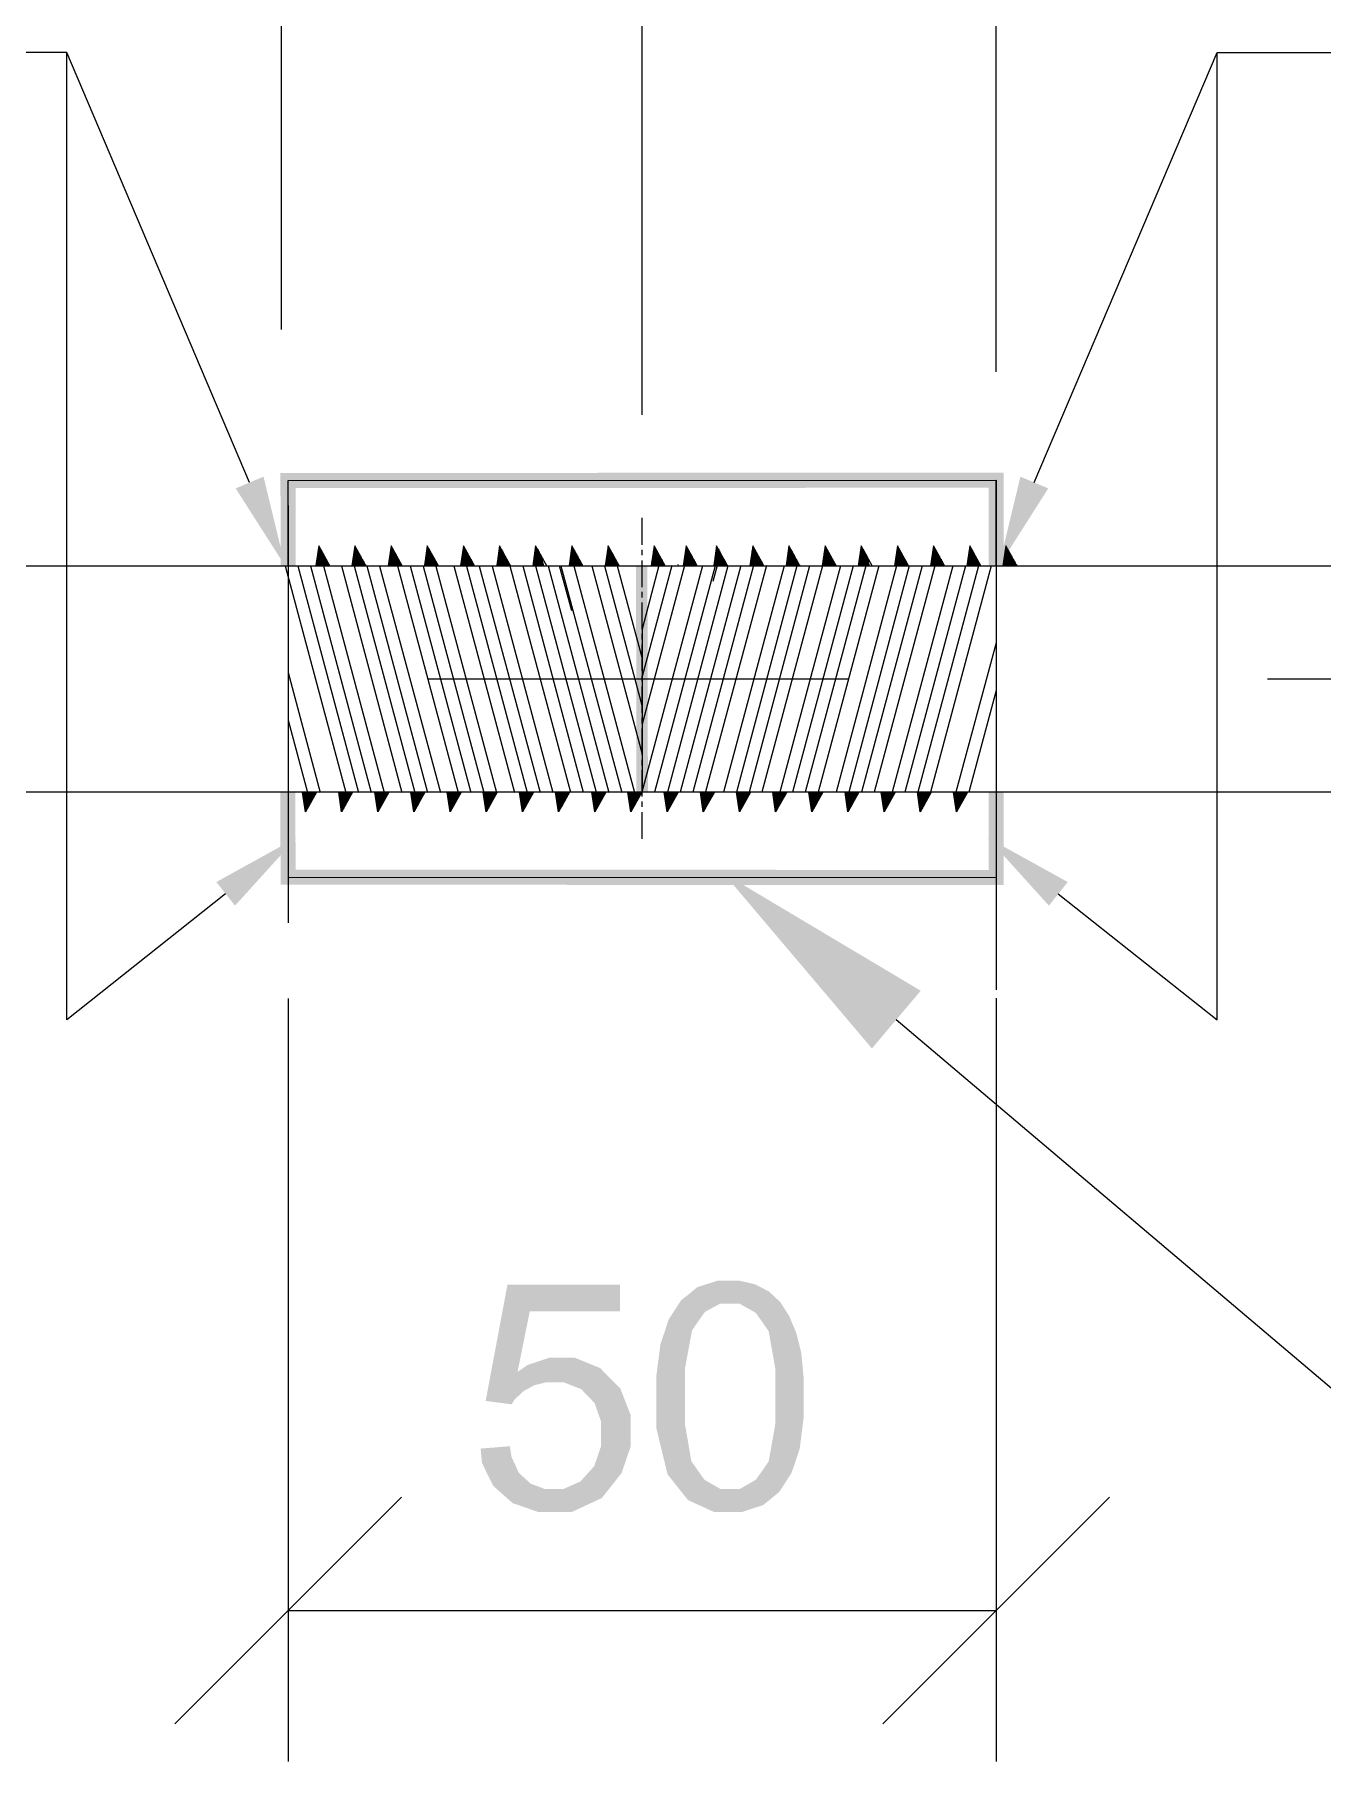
# Model space of a CAD drawing. Header units: millimetres. Extents: x 2 to 579, y 1 to 405.
# Drawn here: x 220.55 to 228.23, y 95.16 to 105.45 of the extents above; entities that cross this region are included whole.
import ezdxf

# ---------------------------------------------------------------- set-up
doc = ezdxf.new("R2010")
doc.units = ezdxf.units.MM
doc.linetypes.add('XKITLINE00', pattern=[0])
doc.layers.add('LinkedObject', color=7, linetype='Continuous', lineweight=0)

# ---------------------------------------------------------------- blocks, each defined once
blk = doc.blocks.new('*A4')
at = {"layer": 'LinkedObject'}
for color, points in [(4, [(226.326, 102.841), (222.106, 102.749), (222.016, 102.839)]), (4, [(222.016, 102.839), (222.107, 102.287), (222.017, 102.287)]), (4, [(222.106, 102.749), (222.107, 102.287), (222.016, 102.839)]), (4, [(226.236, 102.751), (222.106, 102.749), (226.326, 102.841)]), (4, [(226.326, 102.286), (226.236, 102.751), (226.326, 102.841)]), (6, [(221.749, 102.747), (221.915, 102.817), (222.044, 102.285)]), (4, [(226.236, 102.286), (226.236, 102.751), (226.326, 102.286)]), (6, [(226.426, 102.817), (226.592, 102.747), (226.298, 102.285)]), (4, [(224.203, 102.287), (224.206, 100.937), (224.135, 102.286)]), (4, [(224.135, 102.286), (224.206, 100.937), (224.138, 100.937)]), (4, [(222.015, 100.937), (222.106, 100.475), (222.017, 100.385)]), (4, [(222.105, 100.937), (222.106, 100.475), (222.015, 100.937)]), (4, [(226.326, 100.383), (226.236, 100.937), (226.326, 100.937)]), (4, [(226.236, 100.473), (226.236, 100.937), (226.326, 100.383)]), (6, [(221.745, 100.26), (221.634, 100.401), (222.113, 100.666)]), (6, [(226.708, 100.401), (226.596, 100.26), (226.229, 100.666)]), (4, [(222.106, 100.475), (226.236, 100.473), (222.017, 100.385)]), (4, [(222.017, 100.385), (226.236, 100.473), (226.326, 100.383)]), (1, [(225.832, 99.753), (225.541, 99.409), (224.656, 100.454)]), (7, [(223.502, 97.843), (223.239, 97.308), (223.369, 98.001)]), (7, [(224.039, 97.843), (223.369, 98.001), (224.039, 98.001)]), (7, [(223.502, 97.843), (223.369, 98.001), (224.039, 97.843)]), (7, [(224.622, 98.025), (224.637, 97.888), (224.5, 97.986)]), (7, [(224.696, 98.025), (224.637, 97.888), (224.622, 98.025)]), (7, [(224.637, 97.888), (224.696, 98.025), (224.694, 97.888)]), (7, [(224.696, 98.025), (224.752, 97.888), (224.694, 97.888)]), (7, [(224.845, 98.003), (224.696, 98.025), (224.75, 98.025)]), (7, [(224.886, 97.982), (224.696, 98.025), (224.845, 98.003)]), (7, [(224.849, 97.833), (224.696, 98.025), (224.886, 97.982)]), (7, [(224.752, 97.888), (224.696, 98.025), (224.849, 97.833)]), (7, [(224.403, 97.907), (224.512, 97.791), (224.33, 97.794)]), (7, [(224.546, 97.839), (224.403, 97.907), (224.452, 97.946)]), (7, [(224.512, 97.791), (224.403, 97.907), (224.546, 97.839)]), (7, [(224.5, 97.986), (224.637, 97.888), (224.452, 97.946)]), (7, [(224.452, 97.946), (224.637, 97.888), (224.546, 97.839)]), (7, [(224.886, 97.982), (224.888, 97.778), (224.849, 97.833)]), (7, [(224.928, 97.96), (224.888, 97.778), (224.886, 97.982)]), (7, [(224.995, 97.897), (224.888, 97.778), (224.928, 97.96)]), (7, [(225.022, 97.855), (224.888, 97.778), (224.995, 97.897)]), (7, [(223.429, 97.481), (223.239, 97.308), (223.502, 97.843)]), (7, [(224.33, 97.794), (224.512, 97.791), (224.306, 97.721)]), (7, [(224.306, 97.721), (224.512, 97.791), (224.469, 97.729)]), (7, [(225.022, 97.855), (224.926, 97.723), (224.888, 97.778)]), (7, [(225.048, 97.814), (224.926, 97.723), (225.022, 97.855)]), (7, [(225.09, 97.714), (224.926, 97.723), (225.048, 97.814)]), (7, [(224.469, 97.729), (224.256, 97.455), (224.306, 97.721)]), (7, [(224.427, 97.502), (224.256, 97.455), (224.469, 97.729)]), (7, [(224.306, 97.721), (224.256, 97.455), (224.281, 97.648)]), (7, [(225.105, 97.655), (224.965, 97.502), (224.926, 97.723)]), (7, [(225.105, 97.655), (224.926, 97.723), (225.09, 97.714)]), (7, [(225.12, 97.596), (224.965, 97.502), (225.105, 97.655)]), (7, [(225.135, 97.436), (224.965, 97.502), (225.12, 97.596)]), (7, [(223.239, 97.308), (223.429, 97.481), (223.527, 97.401)]), (7, [(223.617, 97.565), (223.429, 97.481), (223.49, 97.523)]), (7, [(223.599, 97.419), (223.429, 97.481), (223.617, 97.565)]), (7, [(223.527, 97.401), (223.429, 97.481), (223.599, 97.419)]), (7, [(223.599, 97.419), (223.617, 97.565), (223.639, 97.419)]), (7, [(223.639, 97.419), (223.617, 97.565), (223.704, 97.419)]), (7, [(223.684, 97.565), (223.704, 97.419), (223.617, 97.565)]), (7, [(223.921, 97.504), (223.684, 97.565), (223.772, 97.565)]), (7, [(223.809, 97.378), (223.684, 97.565), (223.921, 97.504)]), (7, [(223.704, 97.419), (223.684, 97.565), (223.809, 97.378)]), (7, [(223.809, 97.378), (223.921, 97.504), (223.848, 97.337)]), (7, [(223.848, 97.337), (223.921, 97.504), (223.888, 97.296)]), (7, [(223.981, 97.443), (223.888, 97.296), (223.921, 97.504)]), (7, [(224.256, 97.336), (224.427, 97.502), (224.427, 97.335)]), (7, [(224.256, 97.455), (224.427, 97.502), (224.256, 97.336)]), (7, [(225.135, 97.436), (224.965, 97.335), (224.965, 97.502)]), (7, [(223.495, 97.383), (223.239, 97.308), (223.527, 97.401)]), (7, [(223.463, 97.365), (223.239, 97.308), (223.495, 97.383)]), (7, [(223.888, 97.296), (223.981, 97.443), (223.927, 97.184)]), (7, [(223.927, 97.184), (223.981, 97.443), (224.103, 97.224)]), (7, [(224.103, 97.224), (223.981, 97.443), (224.042, 97.381)]), (7, [(225.135, 97.336), (224.965, 97.335), (225.135, 97.436)]), (7, [(223.412, 97.317), (223.239, 97.308), (223.463, 97.365)]), (7, [(223.239, 97.308), (223.412, 97.317), (223.394, 97.288)]), (7, [(224.427, 97.335), (224.256, 97.146), (224.256, 97.336)]), (7, [(224.427, 97.169), (224.256, 97.146), (224.427, 97.335)]), (7, [(225.135, 97.336), (224.965, 97.169), (224.965, 97.335)]), (7, [(225.135, 97.217), (224.965, 97.169), (225.135, 97.336)]), (7, [(223.927, 97.184), (224.103, 97.224), (223.927, 97.113)]), (7, [(223.927, 97.113), (224.103, 97.224), (223.927, 97.039)]), (7, [(224.103, 97.128), (223.927, 97.039), (224.103, 97.224)]), (7, [(224.427, 97.169), (224.39, 96.786), (224.256, 97.146)]), (7, [(224.465, 96.948), (224.39, 96.786), (224.427, 97.169)]), (7, [(224.926, 96.948), (225.135, 97.217), (225.087, 96.952)]), (7, [(224.965, 97.169), (225.135, 97.217), (224.926, 96.948)]), (7, [(225.087, 96.952), (225.135, 97.217), (225.111, 97.025)]), (7, [(223.886, 96.919), (224.103, 97.128), (223.996, 96.811)]), (7, [(223.927, 97.039), (224.103, 97.128), (223.886, 96.919)]), (7, [(223.996, 96.811), (224.103, 97.128), (224.049, 96.878)]), (7, [(224.049, 96.878), (224.103, 97.128), (224.103, 97.036)]), (7, [(224.256, 97.146), (224.39, 96.786), (224.323, 96.871)]), (7, [(223.393, 96.975), (223.209, 97.024), (223.383, 97.038)]), (7, [(223.209, 97.024), (223.342, 96.75), (223.217, 96.938)]), (7, [(223.393, 96.975), (223.342, 96.75), (223.209, 97.024)]), (7, [(223.437, 96.879), (223.342, 96.75), (223.393, 96.975)]), (7, [(223.217, 96.938), (223.342, 96.75), (223.284, 96.802)]), (7, [(223.342, 96.75), (223.437, 96.879), (223.4, 96.699)]), (7, [(223.472, 96.847), (223.4, 96.699), (223.437, 96.879)]), (7, [(223.845, 96.874), (223.996, 96.811), (223.804, 96.828)]), (7, [(223.886, 96.919), (223.996, 96.811), (223.845, 96.874)]), (7, [(224.39, 96.786), (224.465, 96.948), (224.504, 96.893)]), (7, [(224.543, 96.838), (224.39, 96.786), (224.504, 96.893)]), (7, [(224.888, 96.893), (224.989, 96.766), (224.849, 96.838)]), (7, [(225.087, 96.952), (224.888, 96.893), (224.926, 96.948)]), (7, [(225.062, 96.879), (224.888, 96.893), (225.087, 96.952)]), (7, [(224.989, 96.766), (224.888, 96.893), (225.062, 96.879)]), (7, [(223.507, 96.815), (223.4, 96.699), (223.472, 96.847)]), (7, [(223.507, 96.815), (223.642, 96.647), (223.4, 96.699)]), (7, [(223.592, 96.783), (223.642, 96.647), (223.507, 96.815)]), (7, [(223.642, 96.783), (223.642, 96.647), (223.592, 96.783)]), (7, [(223.642, 96.647), (223.996, 96.811), (223.754, 96.647)]), (7, [(223.702, 96.783), (223.996, 96.811), (223.642, 96.647)]), (7, [(223.702, 96.783), (223.642, 96.647), (223.642, 96.783)]), (7, [(223.804, 96.828), (223.996, 96.811), (223.702, 96.783)]), (7, [(223.754, 96.647), (223.996, 96.811), (223.931, 96.729)]), (7, [(224.543, 96.838), (224.696, 96.647), (224.39, 96.786)]), (7, [(224.39, 96.786), (224.696, 96.647), (224.445, 96.717)]), (7, [(224.639, 96.783), (224.696, 96.647), (224.543, 96.838)]), (7, [(224.696, 96.647), (224.639, 96.783), (224.696, 96.783)]), (7, [(224.696, 96.647), (224.753, 96.783), (224.77, 96.647)]), (7, [(224.753, 96.783), (224.696, 96.647), (224.696, 96.783)]), (7, [(224.941, 96.726), (224.753, 96.783), (224.849, 96.838)]), (7, [(224.892, 96.687), (224.753, 96.783), (224.941, 96.726)]), (7, [(224.77, 96.647), (224.753, 96.783), (224.892, 96.687)]), (7, [(224.849, 96.838), (224.989, 96.766), (224.941, 96.726)]), (7, [(223.4, 96.699), (223.642, 96.647), (223.55, 96.647)]), (7, [(224.445, 96.717), (224.696, 96.647), (224.598, 96.647)])]:
    blk.add_hatch(color=color, dxfattribs=at).paths.add_polyline_path(points, flags=17)
at = {"layer": 'LinkedObject', "color": 6, "linetype": 'XKITLINE00', "lineweight": 0}
for p, q in [((222.022, 103.694), (222.022, 112.373)), ((224.171, 103.186), (224.171, 112.373)), ((224.171, 103.471), (224.171, 112.373)), ((226.281, 103.441), (226.281, 112.373)), ((220.743, 105.345), (215.748, 105.345)), ((221.832, 102.782), (220.743, 105.345)), ((220.743, 99.58), (220.743, 105.345)), ((226.509, 102.782), (227.599, 105.345)), ((227.598, 99.58), (227.599, 105.345)), ((227.599, 105.345), (232.594, 105.345)), ((222.898, 101.612), (225.398, 101.612)), ((227.898, 101.612), (241.071, 101.612)), ((221.689, 100.331), (220.743, 99.58)), ((226.652, 100.331), (227.598, 99.58)), ((222.062, 99.707), (222.062, 95.159)), ((226.282, 99.709), (226.282, 95.159)), ((222.737, 96.734), (221.387, 95.384)), ((225.607, 95.384), (226.957, 96.734)), ((222.062, 96.059), (226.282, 96.059))]:
    blk.add_line(p, q, dxfattribs=at)
at = {"layer": 'LinkedObject', "color": 7, "linetype": 'XKITLINE00', "lineweight": 0}
for p, q in [((222.022, 102.794), (222.022, 102.794)), ((224.171, 102.571), (224.171, 102.571)), ((226.281, 102.541), (226.281, 102.541)), ((209.605, 102.286), (238.739, 102.286)), ((224.171, 102.286), (224.171, 102.286)), ((238.739, 100.937), (209.605, 100.937)), ((222.062, 100.607), (222.062, 100.607)), ((226.282, 100.609), (226.282, 100.609)), ((226.282, 96.059), (226.282, 96.059))]:
    blk.add_line(p, q, dxfattribs=at)
at = {"layer": 'LinkedObject', "color": 4, "linetype": 'XKITLINE00', "lineweight": 0}
for p, q in [((222.061, 102.794), (226.281, 102.796)), ((222.062, 102.287), (222.061, 102.794)), ((226.281, 102.286), (226.281, 102.796)), ((226.281, 102.796), (226.281, 99.758)), ((222.061, 102.646), (222.061, 100.158)), ((224.171, 101.909), (224.171, 100.937)), ((222.062, 100.937), (222.061, 100.43)), ((226.281, 100.937), (226.281, 100.428)), ((222.061, 100.43), (226.281, 100.428))]:
    blk.add_line(p, q, dxfattribs=at)
at = {"layer": 'LinkedObject', "color": 9, "linetype": 'XKITLINE00', "lineweight": 0}
for p, q in [((224.171, 102.411), (224.171, 102.571)), ((224.171, 102.349), (224.171, 102.38)), ((224.171, 102.161), (224.171, 102.317)), ((224.171, 102.159), (224.171, 102.287)), ((224.171, 102.099), (224.171, 102.13)), ((224.171, 102.096), (224.171, 102.128)), ((224.171, 101.911), (224.171, 102.067)), ((224.171, 101.909), (224.171, 102.065)), ((224.171, 101.849), (224.171, 101.88)), ((224.171, 101.846), (224.171, 101.878)), ((224.171, 101.661), (224.171, 101.817)), ((224.171, 101.659), (224.171, 101.815)), ((224.171, 101.599), (224.171, 101.63)), ((224.171, 101.596), (224.171, 101.628)), ((224.171, 101.411), (224.171, 101.567)), ((224.171, 101.409), (224.171, 101.565)), ((224.171, 101.349), (224.171, 101.38)), ((224.171, 101.346), (224.171, 101.378)), ((224.171, 101.161), (224.171, 101.317)), ((224.171, 101.159), (224.171, 101.315)), ((224.171, 101.099), (224.171, 101.13)), ((224.171, 101.096), (224.171, 101.128)), ((224.171, 100.911), (224.171, 101.067)), ((224.171, 100.937), (224.171, 101.065)), ((224.171, 100.849), (224.171, 100.88)), ((224.171, 100.658), (224.171, 100.817))]:
    blk.add_line(p, q, dxfattribs=at)
at = {"layer": 'LinkedObject', "color": 1, "linetype": 'XKITLINE00', "lineweight": 0}
for p, q in [((222.244, 102.405), (222.227, 102.287)), ((222.231, 102.316), (222.239, 102.286)), ((222.233, 102.33), (222.245, 102.286)), ((222.234, 102.338), (222.248, 102.286)), ((222.236, 102.352), (222.254, 102.286)), ((222.238, 102.359), (222.257, 102.286)), ((222.24, 102.374), (222.263, 102.286)), ((222.241, 102.381), (222.266, 102.286)), ((222.243, 102.395), (222.272, 102.286)), ((222.31, 102.286), (222.244, 102.405)), ((222.244, 102.403), (222.275, 102.286)), ((222.254, 102.386), (222.281, 102.286)), ((222.26, 102.376), (222.284, 102.286)), ((222.272, 102.355), (222.29, 102.286)), ((222.277, 102.345), (222.293, 102.286)), ((222.289, 102.324), (222.299, 102.286)), ((222.295, 102.314), (222.302, 102.286)), ((222.46, 102.405), (222.442, 102.286)), ((222.447, 102.316), (222.455, 102.286)), ((222.449, 102.331), (222.461, 102.286)), ((222.45, 102.338), (222.464, 102.286)), ((222.452, 102.352), (222.47, 102.286)), ((222.453, 102.36), (222.473, 102.286)), ((222.455, 102.374), (222.479, 102.286)), ((222.456, 102.381), (222.482, 102.286)), ((222.458, 102.396), (222.488, 102.286)), ((222.459, 102.403), (222.491, 102.286)), ((222.525, 102.286), (222.46, 102.405)), ((222.47, 102.386), (222.497, 102.286)), ((222.476, 102.376), (222.5, 102.286)), ((222.487, 102.355), (222.506, 102.286)), ((222.493, 102.345), (222.509, 102.286)), ((222.505, 102.324), (222.515, 102.286)), ((222.51, 102.314), (222.518, 102.286)), ((222.675, 102.405), (222.658, 102.286)), ((222.662, 102.316), (222.67, 102.286)), ((222.664, 102.331), (222.676, 102.286)), ((222.666, 102.338), (222.679, 102.286)), ((222.668, 102.353), (222.685, 102.286)), ((222.669, 102.36), (222.688, 102.286)), ((222.671, 102.374), (222.694, 102.286)), ((222.672, 102.382), (222.697, 102.286)), ((222.674, 102.396), (222.703, 102.286)), ((222.741, 102.286), (222.675, 102.405)), ((222.675, 102.403), (222.706, 102.286)), ((222.686, 102.386), (222.712, 102.286)), ((222.692, 102.375), (222.715, 102.286)), ((222.703, 102.355), (222.721, 102.286)), ((222.709, 102.344), (222.724, 102.286)), ((222.72, 102.323), (222.73, 102.286)), ((222.891, 102.405), (222.874, 102.286)), ((222.878, 102.317), (222.886, 102.286)), ((222.88, 102.331), (222.892, 102.286)), ((222.881, 102.338), (222.895, 102.286)), ((222.883, 102.353), (222.901, 102.286)), ((222.884, 102.36), (222.904, 102.286)), ((222.886, 102.375), (222.91, 102.286)), ((222.887, 102.382), (222.913, 102.286)), ((222.89, 102.396), (222.919, 102.286)), ((222.957, 102.286), (222.891, 102.405)), ((222.891, 102.404), (222.922, 102.286)), ((222.902, 102.385), (222.928, 102.286)), ((222.907, 102.375), (222.931, 102.286)), ((222.919, 102.354), (222.937, 102.286)), ((222.925, 102.344), (222.94, 102.286)), ((222.936, 102.323), (222.946, 102.286)), ((223.106, 102.405), (223.089, 102.286)), ((223.094, 102.317), (223.102, 102.286)), ((223.096, 102.332), (223.108, 102.286)), ((223.097, 102.339), (223.111, 102.286)), ((223.099, 102.353), (223.117, 102.286)), ((223.1, 102.361), (223.12, 102.286)), ((223.102, 102.375), (223.126, 102.286)), ((223.103, 102.382), (223.129, 102.286)), ((223.105, 102.397), (223.135, 102.286)), ((223.172, 102.286), (223.106, 102.405)), ((223.106, 102.404), (223.138, 102.286)), ((223.117, 102.385), (223.144, 102.286)), ((223.123, 102.374), (223.147, 102.286)), ((223.135, 102.354), (223.153, 102.286)), ((223.14, 102.343), (223.156, 102.286)), ((223.152, 102.323), (223.162, 102.286)), ((223.322, 102.405), (223.305, 102.286)), ((223.309, 102.317), (223.317, 102.286)), ((223.311, 102.332), (223.323, 102.286)), ((223.312, 102.339), (223.326, 102.286)), ((223.314, 102.354), (223.332, 102.286)), ((223.315, 102.361), (223.335, 102.286)), ((223.318, 102.375), (223.341, 102.286)), ((223.319, 102.383), (223.344, 102.286)), ((223.321, 102.397), (223.35, 102.286)), ((223.388, 102.286), (223.322, 102.405)), ((223.322, 102.404), (223.353, 102.286)), ((223.333, 102.384), (223.359, 102.286)), ((223.339, 102.374), (223.362, 102.286)), ((223.35, 102.353), (223.368, 102.286)), ((223.356, 102.343), (223.371, 102.286)), ((223.368, 102.322), (223.377, 102.286)), ((223.537, 102.405), (223.52, 102.286)), ((223.525, 102.318), (223.533, 102.286)), ((223.527, 102.332), (223.539, 102.286)), ((223.528, 102.339), (223.542, 102.286)), ((223.53, 102.354), (223.548, 102.286)), ((223.531, 102.361), (223.551, 102.286)), ((223.533, 102.376), (223.557, 102.286)), ((223.534, 102.383), (223.56, 102.286)), ((223.536, 102.397), (223.566, 102.286)), ((223.537, 102.405), (223.569, 102.286)), ((223.603, 102.286), (223.537, 102.405)), ((223.549, 102.384), (223.575, 102.286)), ((223.555, 102.373), (223.578, 102.286)), ((223.566, 102.353), (223.584, 102.286)), ((223.753, 102.405), (223.736, 102.286)), ((223.74, 102.315), (223.748, 102.286)), ((223.742, 102.33), (223.754, 102.286)), ((223.743, 102.337), (223.757, 102.286)), ((223.745, 102.351), (223.763, 102.286)), ((223.746, 102.359), (223.766, 102.286)), ((223.748, 102.373), (223.772, 102.286)), ((223.749, 102.38), (223.775, 102.286)), ((223.752, 102.395), (223.781, 102.286)), ((223.819, 102.286), (223.753, 102.405)), ((223.753, 102.402), (223.784, 102.286)), ((223.763, 102.387), (223.79, 102.286)), ((223.768, 102.377), (223.793, 102.286)), ((223.78, 102.356), (223.799, 102.286)), ((223.786, 102.346), (223.802, 102.286)), ((223.797, 102.325), (223.808, 102.286)), ((223.803, 102.315), (223.811, 102.286)), ((223.969, 102.405), (223.951, 102.286)), ((223.956, 102.316), (223.963, 102.286)), ((223.958, 102.33), (223.969, 102.286)), ((223.959, 102.337), (223.972, 102.286)), ((223.961, 102.352), (223.978, 102.286)), ((223.962, 102.359), (223.981, 102.286)), ((223.964, 102.373), (223.987, 102.286)), ((223.965, 102.381), (223.99, 102.286)), ((223.967, 102.395), (223.996, 102.286)), ((223.968, 102.402), (223.999, 102.286)), ((224.034, 102.286), (223.969, 102.405)), ((223.978, 102.387), (224.005, 102.286)), ((223.984, 102.377), (224.008, 102.286)), ((223.996, 102.356), (224.014, 102.286)), ((224.001, 102.345), (224.017, 102.286)), ((224.013, 102.325), (224.023, 102.286)), ((224.019, 102.314), (224.026, 102.286)), ((224.243, 102.405), (224.226, 102.286)), ((224.23, 102.316), (224.238, 102.286)), ((224.232, 102.33), (224.244, 102.286)), ((224.233, 102.338), (224.247, 102.286)), ((224.235, 102.352), (224.253, 102.286)), ((224.235, 102.314), (224.242, 102.286)), ((224.236, 102.359), (224.256, 102.286)), ((224.238, 102.374), (224.262, 102.286)), ((224.24, 102.381), (224.265, 102.286)), ((224.242, 102.395), (224.271, 102.286)), ((224.309, 102.286), (224.243, 102.405)), ((224.243, 102.403), (224.274, 102.286)), ((224.253, 102.386), (224.28, 102.286)), ((224.259, 102.376), (224.283, 102.286)), ((224.27, 102.355), (224.289, 102.286)), ((224.276, 102.345), (224.292, 102.286)), ((224.288, 102.324), (224.298, 102.286)), ((224.434, 102.405), (224.417, 102.286)), ((224.421, 102.316), (224.429, 102.286)), ((224.423, 102.331), (224.435, 102.286)), ((224.424, 102.338), (224.438, 102.286)), ((224.426, 102.352), (224.444, 102.286)), ((224.428, 102.36), (224.447, 102.286)), ((224.43, 102.374), (224.453, 102.286)), ((224.431, 102.381), (224.456, 102.286)), ((224.433, 102.396), (224.462, 102.286)), ((224.5, 102.286), (224.434, 102.405)), ((224.434, 102.403), (224.465, 102.286)), ((224.444, 102.386), (224.471, 102.286)), ((224.45, 102.376), (224.474, 102.286)), ((224.462, 102.355), (224.48, 102.286)), ((224.467, 102.345), (224.483, 102.286)), ((224.479, 102.324), (224.489, 102.286)), ((224.485, 102.313), (224.492, 102.286)), ((224.615, 102.405), (224.598, 102.286)), ((224.602, 102.316), (224.61, 102.286)), ((224.604, 102.331), (224.616, 102.286)), ((224.606, 102.338), (224.619, 102.286)), ((224.608, 102.353), (224.625, 102.286)), ((224.609, 102.36), (224.628, 102.286)), ((224.611, 102.374), (224.634, 102.286)), ((224.612, 102.382), (224.637, 102.286)), ((224.614, 102.396), (224.643, 102.286)), ((224.681, 102.286), (224.615, 102.405)), ((224.615, 102.403), (224.646, 102.286)), ((224.626, 102.386), (224.652, 102.286)), ((224.632, 102.375), (224.655, 102.286)), ((224.643, 102.354), (224.661, 102.286)), ((224.649, 102.344), (224.664, 102.286)), ((224.66, 102.323), (224.67, 102.286)), ((224.831, 102.405), (224.814, 102.286)), ((224.818, 102.317), (224.826, 102.286)), ((224.82, 102.331), (224.832, 102.286)), ((224.821, 102.338), (224.835, 102.286)), ((224.823, 102.353), (224.841, 102.286)), ((224.824, 102.36), (224.844, 102.286)), ((224.826, 102.375), (224.85, 102.286)), ((224.827, 102.382), (224.853, 102.286)), ((224.83, 102.396), (224.859, 102.286)), ((224.897, 102.286), (224.831, 102.405)), ((224.831, 102.404), (224.862, 102.286)), ((224.842, 102.385), (224.868, 102.286)), ((224.847, 102.375), (224.871, 102.286)), ((224.859, 102.354), (224.877, 102.286)), ((224.865, 102.344), (224.88, 102.286)), ((224.876, 102.323), (224.886, 102.286)), ((225.046, 102.405), (225.029, 102.286)), ((225.034, 102.317), (225.042, 102.286)), ((225.036, 102.332), (225.048, 102.286)), ((225.037, 102.339), (225.051, 102.286)), ((225.039, 102.353), (225.057, 102.286)), ((225.04, 102.36), (225.06, 102.286)), ((225.042, 102.375), (225.066, 102.286)), ((225.043, 102.382), (225.069, 102.286)), ((225.045, 102.397), (225.075, 102.286)), ((225.112, 102.286), (225.046, 102.405)), ((225.046, 102.404), (225.078, 102.286)), ((225.057, 102.385), (225.084, 102.286)), ((225.063, 102.374), (225.087, 102.286)), ((225.075, 102.354), (225.093, 102.286)), ((225.08, 102.343), (225.096, 102.286)), ((225.092, 102.323), (225.102, 102.286)), ((225.262, 102.405), (225.245, 102.286)), ((225.249, 102.317), (225.257, 102.286)), ((225.251, 102.332), (225.263, 102.286)), ((225.252, 102.339), (225.266, 102.286)), ((225.254, 102.354), (225.272, 102.286)), ((225.255, 102.361), (225.275, 102.286)), ((225.258, 102.375), (225.281, 102.286)), ((225.259, 102.383), (225.284, 102.286)), ((225.261, 102.397), (225.29, 102.286)), ((225.328, 102.286), (225.262, 102.405)), ((225.262, 102.404), (225.293, 102.286)), ((225.273, 102.384), (225.299, 102.286)), ((225.279, 102.374), (225.302, 102.286)), ((225.29, 102.353), (225.308, 102.286)), ((225.296, 102.343), (225.311, 102.286)), ((225.308, 102.322), (225.317, 102.286)), ((225.477, 102.405), (225.46, 102.286)), ((225.465, 102.318), (225.473, 102.286)), ((225.467, 102.332), (225.479, 102.286)), ((225.468, 102.339), (225.482, 102.286)), ((225.47, 102.354), (225.488, 102.286)), ((225.471, 102.361), (225.491, 102.286)), ((225.473, 102.376), (225.497, 102.286)), ((225.474, 102.383), (225.5, 102.286)), ((225.476, 102.397), (225.506, 102.286)), ((225.477, 102.405), (225.509, 102.286)), ((225.543, 102.286), (225.477, 102.405)), ((225.489, 102.384), (225.515, 102.286)), ((225.495, 102.373), (225.518, 102.286)), ((225.506, 102.353), (225.524, 102.286)), ((225.693, 102.405), (225.676, 102.286)), ((225.68, 102.315), (225.688, 102.286)), ((225.682, 102.33), (225.694, 102.286)), ((225.683, 102.337), (225.697, 102.286)), ((225.685, 102.351), (225.703, 102.286)), ((225.686, 102.359), (225.706, 102.286)), ((225.688, 102.373), (225.712, 102.286)), ((225.689, 102.38), (225.715, 102.286)), ((225.692, 102.395), (225.721, 102.286)), ((225.759, 102.286), (225.693, 102.405)), ((225.693, 102.402), (225.724, 102.286)), ((225.703, 102.387), (225.73, 102.286)), ((225.708, 102.377), (225.733, 102.286)), ((225.72, 102.356), (225.739, 102.286)), ((225.726, 102.346), (225.742, 102.286)), ((225.737, 102.325), (225.748, 102.286)), ((225.743, 102.315), (225.751, 102.286)), ((225.908, 102.405), (225.891, 102.286)), ((225.896, 102.316), (225.903, 102.286)), ((225.898, 102.33), (225.909, 102.286)), ((225.899, 102.337), (225.912, 102.286)), ((225.901, 102.352), (225.918, 102.286)), ((225.902, 102.359), (225.921, 102.286)), ((225.904, 102.373), (225.927, 102.286)), ((225.905, 102.381), (225.93, 102.286)), ((225.907, 102.395), (225.936, 102.286)), ((225.974, 102.286), (225.908, 102.405)), ((225.908, 102.402), (225.939, 102.286)), ((225.918, 102.387), (225.945, 102.286)), ((225.924, 102.377), (225.948, 102.286)), ((225.936, 102.356), (225.954, 102.286)), ((225.941, 102.345), (225.957, 102.286)), ((225.953, 102.325), (225.963, 102.286)), ((225.959, 102.314), (225.966, 102.286)), ((226.124, 102.405), (226.107, 102.286)), ((226.111, 102.316), (226.119, 102.286)), ((226.113, 102.33), (226.125, 102.286)), ((226.114, 102.338), (226.128, 102.286)), ((226.116, 102.352), (226.134, 102.286)), ((226.117, 102.359), (226.137, 102.286)), ((226.12, 102.374), (226.143, 102.286)), ((226.121, 102.381), (226.146, 102.286)), ((226.123, 102.395), (226.152, 102.286)), ((226.19, 102.286), (226.124, 102.405)), ((226.124, 102.403), (226.155, 102.286)), ((226.134, 102.386), (226.161, 102.286)), ((226.14, 102.376), (226.164, 102.286)), ((226.151, 102.355), (226.17, 102.286)), ((226.157, 102.345), (226.173, 102.286)), ((226.169, 102.324), (226.179, 102.286)), ((226.175, 102.314), (226.182, 102.286)), ((226.34, 102.405), (226.322, 102.286)), ((226.327, 102.316), (226.335, 102.286)), ((226.329, 102.331), (226.341, 102.286)), ((226.33, 102.338), (226.344, 102.286)), ((226.332, 102.352), (226.35, 102.286)), ((226.333, 102.36), (226.353, 102.286)), ((226.335, 102.374), (226.359, 102.286)), ((226.336, 102.381), (226.362, 102.286)), ((226.338, 102.396), (226.368, 102.286)), ((226.339, 102.403), (226.371, 102.286)), ((226.405, 102.286), (226.34, 102.405)), ((226.35, 102.386), (226.377, 102.286)), ((226.356, 102.376), (226.38, 102.286)), ((226.367, 102.355), (226.386, 102.286)), ((226.373, 102.345), (226.389, 102.286)), ((226.385, 102.324), (226.395, 102.286)), ((226.39, 102.314), (226.398, 102.286)), ((222.044, 102.285), (222.405, 100.935)), ((222.12, 102.285), (222.481, 100.935)), ((222.196, 102.285), (222.557, 100.935)), ((222.227, 102.287), (222.227, 102.286)), ((222.228, 102.294), (222.23, 102.286)), ((222.23, 102.309), (222.236, 102.286)), ((222.272, 102.285), (222.634, 100.935)), ((222.306, 102.293), (222.308, 102.286)), ((222.379, 102.285), (222.74, 100.935)), ((222.443, 102.287), (222.443, 102.286)), ((222.444, 102.294), (222.446, 102.286)), ((222.446, 102.309), (222.452, 102.286)), ((222.455, 102.285), (222.816, 100.935)), ((222.522, 102.293), (222.524, 102.286)), ((222.531, 102.285), (222.892, 100.935)), ((222.607, 102.284), (222.969, 100.935)), ((222.658, 102.288), (222.658, 102.286)), ((222.659, 102.295), (222.661, 102.286)), ((222.661, 102.309), (222.667, 102.286)), ((222.714, 102.285), (223.075, 100.935)), ((222.726, 102.313), (222.733, 102.286)), ((222.738, 102.292), (222.739, 102.286)), ((222.79, 102.285), (223.151, 100.935)), ((222.866, 102.284), (223.228, 100.935)), ((222.874, 102.288), (222.874, 102.286)), ((222.875, 102.295), (222.877, 102.286)), ((222.877, 102.31), (222.883, 102.286)), ((222.942, 102.313), (222.949, 102.286)), ((222.942, 102.284), (223.304, 100.935)), ((222.954, 102.292), (222.955, 102.286)), ((223.049, 102.285), (223.41, 100.935)), ((223.089, 102.288), (223.09, 102.286)), ((223.09, 102.295), (223.093, 102.286)), ((223.093, 102.31), (223.099, 102.286)), ((223.125, 102.284), (223.487, 100.935)), ((223.158, 102.312), (223.165, 102.286)), ((223.169, 102.291), (223.171, 102.286)), ((223.201, 102.284), (223.563, 100.935)), ((223.277, 102.284), (223.639, 100.934)), ((223.305, 102.288), (223.305, 102.286)), ((223.306, 102.296), (223.308, 102.286)), ((223.308, 102.31), (223.314, 102.286)), ((223.374, 102.312), (223.38, 102.286)), ((223.384, 102.286), (223.745, 100.936)), ((223.385, 102.291), (223.386, 102.286)), ((223.46, 102.285), (223.821, 100.936)), ((223.521, 102.289), (223.521, 102.286)), ((223.522, 102.296), (223.524, 102.286)), ((223.524, 102.31), (223.53, 102.286)), ((223.536, 102.285), (223.897, 100.936)), ((223.612, 102.285), (223.974, 100.935)), ((223.678, 102.287), (223.75, 102.019)), ((223.688, 102.285), (224.05, 100.935)), ((223.737, 102.293), (223.739, 102.286)), ((223.739, 102.308), (223.745, 102.286)), ((223.764, 102.285), (224.126, 100.935)), ((223.815, 102.294), (223.817, 102.286)), ((223.871, 102.286), (224.171, 101.164)), ((223.947, 102.286), (224.171, 101.448)), ((223.951, 102.287), (223.951, 102.286)), ((223.952, 102.294), (223.954, 102.286)), ((223.955, 102.308), (223.96, 102.286)), ((224.023, 102.286), (224.171, 101.733)), ((224.03, 102.294), (224.032, 102.286)), ((224.167, 102.287), (224.167, 102.286)), ((224.531, 102.286), (224.169, 100.936)), ((224.17, 102.286), (224.17, 102.286)), ((224.425, 102.288), (224.171, 101.342)), ((224.349, 102.288), (224.171, 101.625)), ((224.272, 102.287), (224.171, 101.909)), ((224.228, 102.309), (224.234, 102.286)), ((224.246, 102.293), (224.248, 102.286)), ((224.607, 102.286), (224.246, 100.937)), ((224.683, 102.286), (224.322, 100.937)), ((224.383, 102.287), (224.383, 102.286)), ((224.384, 102.294), (224.386, 102.286)), ((224.759, 102.287), (224.398, 100.937)), ((224.42, 102.309), (224.426, 102.286)), ((224.462, 102.293), (224.464, 102.286)), ((224.836, 102.287), (224.474, 100.937)), ((224.912, 102.287), (224.55, 100.938)), ((224.619, 102.287), (224.593, 102.192)), ((224.598, 102.287), (224.598, 102.286)), ((224.599, 102.295), (224.601, 102.286)), ((224.601, 102.309), (224.607, 102.286)), ((225.018, 102.285), (224.656, 100.936)), ((224.666, 102.313), (224.673, 102.286)), ((224.678, 102.292), (224.679, 102.286)), ((225.094, 102.286), (224.733, 100.936)), ((225.17, 102.286), (224.809, 100.936)), ((224.814, 102.288), (224.814, 102.286)), ((224.815, 102.295), (224.817, 102.286)), ((224.817, 102.31), (224.823, 102.286)), ((224.882, 102.313), (224.889, 102.286)), ((225.246, 102.286), (224.885, 100.936)), ((224.893, 102.292), (224.895, 102.286)), ((225.353, 102.286), (224.992, 100.936)), ((225.029, 102.288), (225.03, 102.286)), ((225.03, 102.295), (225.033, 102.286)), ((225.032, 102.31), (225.039, 102.286)), ((225.429, 102.286), (225.068, 100.936)), ((225.098, 102.312), (225.105, 102.286)), ((225.109, 102.291), (225.111, 102.286)), ((225.505, 102.286), (225.144, 100.936)), ((225.582, 102.286), (225.22, 100.937)), ((225.245, 102.288), (225.245, 102.286)), ((225.246, 102.296), (225.248, 102.286)), ((225.248, 102.31), (225.254, 102.286)), ((225.314, 102.312), (225.32, 102.286)), ((225.325, 102.291), (225.326, 102.286)), ((225.688, 102.286), (225.327, 100.936)), ((225.46, 102.289), (225.461, 102.286)), ((225.462, 102.296), (225.464, 102.286)), ((225.464, 102.31), (225.47, 102.286)), ((225.841, 102.286), (225.479, 100.937)), ((225.917, 102.286), (225.555, 100.937)), ((226.023, 102.286), (225.662, 100.936)), ((225.677, 102.294), (225.679, 102.286)), ((225.679, 102.308), (225.685, 102.286)), ((226.099, 102.286), (225.738, 100.937)), ((225.754, 102.294), (225.757, 102.286)), ((226.176, 102.286), (225.814, 100.937)), ((226.252, 102.286), (225.89, 100.937)), ((225.891, 102.287), (225.891, 102.286)), ((225.892, 102.294), (225.894, 102.286)), ((225.894, 102.308), (225.9, 102.286)), ((225.97, 102.294), (225.972, 102.286)), ((226.107, 102.287), (226.107, 102.286)), ((226.108, 102.294), (226.11, 102.286)), ((226.11, 102.309), (226.116, 102.286)), ((226.186, 102.293), (226.188, 102.286)), ((226.322, 102.287), (226.323, 102.286)), ((226.324, 102.294), (226.326, 102.286)), ((226.326, 102.309), (226.332, 102.286)), ((226.402, 102.293), (226.404, 102.286)), ((226.281, 101.827), (226.042, 100.937)), ((222.061, 101.65), (222.253, 100.935)), ((226.281, 101.543), (226.118, 100.937)), ((222.061, 101.366), (222.177, 100.935)), ((222.165, 100.819), (222.147, 100.937)), ((222.149, 100.937), (222.175, 100.838)), ((222.152, 100.937), (222.177, 100.842)), ((222.153, 100.899), (222.171, 100.831)), ((222.157, 100.875), (222.169, 100.827)), ((222.158, 100.937), (222.181, 100.849)), ((222.161, 100.937), (222.183, 100.853)), ((222.23, 100.937), (222.165, 100.819)), ((222.167, 100.937), (222.188, 100.86)), ((222.17, 100.937), (222.19, 100.863)), ((222.176, 100.937), (222.194, 100.871)), ((222.179, 100.937), (222.196, 100.874)), ((222.185, 100.937), (222.2, 100.882)), ((222.188, 100.937), (222.202, 100.885)), ((222.194, 100.937), (222.206, 100.892)), ((222.197, 100.937), (222.208, 100.896)), ((222.203, 100.937), (222.212, 100.903)), ((222.206, 100.937), (222.214, 100.907)), ((222.212, 100.937), (222.218, 100.914)), ((222.215, 100.937), (222.22, 100.918)), ((222.221, 100.937), (222.224, 100.925)), ((222.224, 100.937), (222.226, 100.929)), ((222.23, 100.937), (222.23, 100.936)), ((222.38, 100.819), (222.363, 100.937)), ((222.365, 100.937), (222.391, 100.838)), ((222.368, 100.937), (222.393, 100.842)), ((222.368, 100.9), (222.387, 100.831)), ((222.372, 100.876), (222.385, 100.827)), ((222.374, 100.937), (222.397, 100.849)), ((222.377, 100.937), (222.399, 100.853)), ((222.446, 100.937), (222.38, 100.819)), ((222.383, 100.937), (222.403, 100.86)), ((222.386, 100.937), (222.405, 100.864)), ((222.392, 100.937), (222.409, 100.871)), ((222.395, 100.937), (222.411, 100.875)), ((222.401, 100.937), (222.415, 100.882)), ((222.404, 100.937), (222.417, 100.885)), ((222.41, 100.937), (222.421, 100.893)), ((222.413, 100.937), (222.423, 100.896)), ((222.418, 100.937), (222.427, 100.904)), ((222.421, 100.937), (222.429, 100.907)), ((222.427, 100.937), (222.434, 100.914)), ((222.43, 100.937), (222.436, 100.918)), ((222.436, 100.937), (222.44, 100.925)), ((222.439, 100.937), (222.442, 100.929)), ((222.445, 100.937), (222.446, 100.936)), ((222.596, 100.819), (222.579, 100.937)), ((222.58, 100.937), (222.607, 100.838)), ((222.583, 100.937), (222.609, 100.842)), ((222.584, 100.901), (222.603, 100.831)), ((222.587, 100.877), (222.601, 100.827)), ((222.589, 100.937), (222.613, 100.849)), ((222.592, 100.937), (222.615, 100.853)), ((222.662, 100.937), (222.596, 100.819)), ((222.598, 100.937), (222.619, 100.86)), ((222.601, 100.937), (222.621, 100.864)), ((222.607, 100.937), (222.625, 100.871)), ((222.61, 100.937), (222.627, 100.875)), ((222.616, 100.937), (222.631, 100.882)), ((222.619, 100.937), (222.633, 100.886)), ((222.625, 100.937), (222.637, 100.893)), ((222.628, 100.937), (222.639, 100.896)), ((222.634, 100.937), (222.643, 100.904)), ((222.637, 100.937), (222.645, 100.907)), ((222.643, 100.937), (222.649, 100.915)), ((222.646, 100.937), (222.651, 100.918)), ((222.652, 100.937), (222.655, 100.925)), ((222.655, 100.937), (222.657, 100.929)), ((222.661, 100.937), (222.661, 100.936)), ((222.811, 100.819), (222.794, 100.937)), ((222.796, 100.937), (222.822, 100.839)), ((222.799, 100.937), (222.824, 100.842)), ((222.799, 100.903), (222.818, 100.831)), ((222.803, 100.878), (222.816, 100.828)), ((222.805, 100.937), (222.828, 100.849)), ((222.808, 100.937), (222.83, 100.853)), ((222.877, 100.937), (222.811, 100.819)), ((222.814, 100.937), (222.834, 100.86)), ((222.817, 100.937), (222.836, 100.864)), ((222.823, 100.937), (222.841, 100.871)), ((222.826, 100.937), (222.843, 100.875)), ((222.832, 100.937), (222.847, 100.882)), ((222.835, 100.937), (222.849, 100.886)), ((222.841, 100.937), (222.853, 100.893)), ((222.844, 100.937), (222.855, 100.897)), ((222.85, 100.937), (222.859, 100.904)), ((222.853, 100.937), (222.861, 100.907)), ((222.859, 100.937), (222.865, 100.915)), ((222.862, 100.937), (222.867, 100.918)), ((222.868, 100.937), (222.871, 100.926)), ((222.871, 100.937), (222.873, 100.929)), ((222.877, 100.937), (222.877, 100.937)), ((223.027, 100.819), (223.01, 100.937)), ((223.012, 100.937), (223.038, 100.839)), ((223.015, 100.937), (223.04, 100.842)), ((223.015, 100.904), (223.034, 100.831)), ((223.018, 100.879), (223.032, 100.828)), ((223.021, 100.937), (223.044, 100.85)), ((223.024, 100.937), (223.046, 100.853)), ((223.093, 100.937), (223.027, 100.819)), ((223.03, 100.937), (223.05, 100.86)), ((223.033, 100.937), (223.052, 100.864)), ((223.039, 100.937), (223.056, 100.871)), ((223.042, 100.937), (223.058, 100.875)), ((223.048, 100.937), (223.062, 100.882)), ((223.051, 100.937), (223.064, 100.886)), ((223.057, 100.937), (223.068, 100.893)), ((223.06, 100.937), (223.07, 100.897)), ((223.066, 100.937), (223.074, 100.904)), ((223.069, 100.937), (223.076, 100.908)), ((223.075, 100.937), (223.08, 100.915)), ((223.078, 100.937), (223.082, 100.919)), ((223.083, 100.937), (223.086, 100.926)), ((223.086, 100.937), (223.089, 100.929)), ((223.092, 100.937), (223.093, 100.937)), ((223.242, 100.819), (223.225, 100.937)), ((223.227, 100.937), (223.254, 100.839)), ((223.23, 100.937), (223.256, 100.842)), ((223.23, 100.905), (223.25, 100.832)), ((223.234, 100.88), (223.248, 100.828)), ((223.236, 100.937), (223.26, 100.85)), ((223.239, 100.937), (223.262, 100.853)), ((223.308, 100.937), (223.242, 100.819)), ((223.245, 100.937), (223.266, 100.861)), ((223.248, 100.937), (223.268, 100.864)), ((223.254, 100.937), (223.272, 100.871)), ((223.257, 100.937), (223.274, 100.875)), ((223.263, 100.937), (223.278, 100.882)), ((223.266, 100.937), (223.28, 100.886)), ((223.272, 100.937), (223.284, 100.893)), ((223.275, 100.937), (223.286, 100.897)), ((223.281, 100.937), (223.29, 100.904)), ((223.284, 100.937), (223.292, 100.908)), ((223.29, 100.937), (223.296, 100.915)), ((223.293, 100.937), (223.298, 100.919)), ((223.299, 100.937), (223.302, 100.926)), ((223.302, 100.937), (223.304, 100.93)), ((223.308, 100.937), (223.308, 100.937)), ((223.458, 100.819), (223.441, 100.937)), ((223.443, 100.937), (223.469, 100.839)), ((223.445, 100.906), (223.465, 100.832)), ((223.446, 100.937), (223.471, 100.843)), ((223.449, 100.881), (223.463, 100.828)), ((223.452, 100.937), (223.475, 100.85)), ((223.455, 100.937), (223.477, 100.853)), ((223.524, 100.937), (223.458, 100.819)), ((223.461, 100.937), (223.481, 100.861)), ((223.464, 100.937), (223.483, 100.864)), ((223.47, 100.937), (223.487, 100.872)), ((223.473, 100.937), (223.489, 100.875)), ((223.479, 100.937), (223.493, 100.883)), ((223.482, 100.937), (223.495, 100.886)), ((223.488, 100.937), (223.5, 100.893)), ((223.491, 100.937), (223.502, 100.897)), ((223.497, 100.937), (223.506, 100.904)), ((223.5, 100.937), (223.508, 100.908)), ((223.506, 100.937), (223.512, 100.915)), ((223.509, 100.937), (223.514, 100.919)), ((223.515, 100.937), (223.518, 100.926)), ((223.518, 100.937), (223.52, 100.93)), ((223.674, 100.819), (223.656, 100.937)), ((223.658, 100.937), (223.684, 100.838)), ((223.661, 100.937), (223.686, 100.841)), ((223.662, 100.897), (223.68, 100.83)), ((223.666, 100.937), (223.69, 100.849)), ((223.666, 100.873), (223.678, 100.827)), ((223.669, 100.937), (223.692, 100.852)), ((223.739, 100.937), (223.674, 100.819)), ((223.675, 100.937), (223.696, 100.859)), ((223.678, 100.937), (223.698, 100.863)), ((223.684, 100.937), (223.702, 100.87)), ((223.687, 100.937), (223.704, 100.874)), ((223.693, 100.937), (223.708, 100.881)), ((223.696, 100.937), (223.71, 100.885)), ((223.702, 100.937), (223.714, 100.892)), ((223.705, 100.937), (223.716, 100.896)), ((223.711, 100.937), (223.72, 100.903)), ((223.714, 100.937), (223.723, 100.907)), ((223.72, 100.937), (223.727, 100.914)), ((223.723, 100.937), (223.729, 100.918)), ((223.729, 100.937), (223.733, 100.925)), ((223.732, 100.937), (223.735, 100.928)), ((223.738, 100.937), (223.739, 100.936)), ((223.889, 100.819), (223.872, 100.937)), ((223.873, 100.937), (223.9, 100.838)), ((223.876, 100.937), (223.902, 100.841)), ((223.878, 100.898), (223.896, 100.831)), ((223.881, 100.874), (223.894, 100.827)), ((223.882, 100.937), (223.906, 100.849)), ((223.885, 100.937), (223.908, 100.852)), ((223.955, 100.937), (223.889, 100.819)), ((223.891, 100.937), (223.912, 100.86)), ((223.894, 100.937), (223.914, 100.863)), ((223.9, 100.937), (223.918, 100.871)), ((223.903, 100.937), (223.92, 100.874)), ((223.909, 100.937), (223.924, 100.881)), ((223.912, 100.937), (223.926, 100.885)), ((223.918, 100.937), (223.93, 100.892)), ((223.921, 100.937), (223.932, 100.896)), ((223.927, 100.937), (223.936, 100.903)), ((223.93, 100.937), (223.938, 100.907)), ((223.936, 100.937), (223.942, 100.914)), ((223.939, 100.937), (223.944, 100.918)), ((223.945, 100.937), (223.948, 100.925)), ((223.948, 100.937), (223.95, 100.929)), ((223.954, 100.937), (223.954, 100.936)), ((224.105, 100.819), (224.087, 100.937)), ((224.089, 100.937), (224.115, 100.838)), ((224.092, 100.937), (224.117, 100.842)), ((224.093, 100.899), (224.111, 100.831)), ((224.096, 100.875), (224.109, 100.827)), ((224.098, 100.937), (224.121, 100.849)), ((224.101, 100.937), (224.123, 100.853)), ((224.17, 100.937), (224.105, 100.819)), ((224.107, 100.937), (224.127, 100.86)), ((224.11, 100.937), (224.13, 100.863)), ((224.116, 100.937), (224.134, 100.871)), ((224.119, 100.937), (224.136, 100.874)), ((224.125, 100.937), (224.14, 100.882)), ((224.128, 100.937), (224.142, 100.885)), ((224.134, 100.937), (224.146, 100.892)), ((224.137, 100.937), (224.148, 100.896)), ((224.143, 100.937), (224.152, 100.903)), ((224.146, 100.937), (224.154, 100.907)), ((224.152, 100.937), (224.158, 100.914)), ((224.155, 100.937), (224.16, 100.918)), ((224.161, 100.937), (224.164, 100.925)), ((224.164, 100.937), (224.166, 100.929)), ((224.17, 100.937), (224.17, 100.936)), ((224.32, 100.819), (224.303, 100.937)), ((224.305, 100.937), (224.331, 100.838)), ((224.308, 100.937), (224.333, 100.842)), ((224.308, 100.9), (224.327, 100.831)), ((224.312, 100.876), (224.325, 100.827)), ((224.314, 100.937), (224.337, 100.849)), ((224.317, 100.937), (224.339, 100.853)), ((224.386, 100.937), (224.32, 100.819)), ((224.323, 100.937), (224.343, 100.86)), ((224.326, 100.937), (224.345, 100.864)), ((224.331, 100.937), (224.349, 100.871)), ((224.334, 100.937), (224.351, 100.874)), ((224.34, 100.937), (224.355, 100.882)), ((224.343, 100.937), (224.357, 100.885)), ((224.349, 100.937), (224.361, 100.893)), ((224.352, 100.937), (224.363, 100.896)), ((224.358, 100.937), (224.367, 100.904)), ((224.361, 100.937), (224.369, 100.907)), ((224.367, 100.937), (224.373, 100.914)), ((224.37, 100.937), (224.375, 100.918)), ((224.376, 100.937), (224.38, 100.925)), ((224.379, 100.937), (224.382, 100.929)), ((224.385, 100.937), (224.386, 100.936)), ((224.536, 100.819), (224.519, 100.937)), ((224.52, 100.937), (224.547, 100.838)), ((224.523, 100.937), (224.549, 100.842)), ((224.524, 100.901), (224.543, 100.831)), ((224.527, 100.877), (224.541, 100.827)), ((224.529, 100.937), (224.553, 100.849)), ((224.532, 100.937), (224.555, 100.853)), ((224.602, 100.937), (224.536, 100.819)), ((224.538, 100.937), (224.559, 100.86)), ((224.541, 100.937), (224.561, 100.864)), ((224.547, 100.937), (224.565, 100.871)), ((224.55, 100.937), (224.567, 100.875)), ((224.556, 100.937), (224.571, 100.882)), ((224.559, 100.937), (224.573, 100.886)), ((224.565, 100.937), (224.577, 100.893)), ((224.568, 100.937), (224.579, 100.896)), ((224.574, 100.937), (224.583, 100.904)), ((224.577, 100.937), (224.585, 100.907)), ((224.583, 100.937), (224.589, 100.915)), ((224.586, 100.937), (224.591, 100.918)), ((224.592, 100.937), (224.595, 100.925)), ((224.595, 100.937), (224.597, 100.929)), ((224.601, 100.937), (224.601, 100.936)), ((224.751, 100.819), (224.734, 100.937)), ((224.736, 100.937), (224.762, 100.838)), ((224.739, 100.937), (224.764, 100.842)), ((224.739, 100.902), (224.758, 100.831)), ((224.743, 100.878), (224.756, 100.828)), ((224.745, 100.937), (224.768, 100.849)), ((224.748, 100.937), (224.77, 100.853)), ((224.817, 100.937), (224.751, 100.819)), ((224.754, 100.937), (224.774, 100.86)), ((224.757, 100.937), (224.776, 100.864)), ((224.763, 100.937), (224.78, 100.871)), ((224.766, 100.937), (224.782, 100.875)), ((224.772, 100.937), (224.787, 100.882)), ((224.775, 100.937), (224.789, 100.886)), ((224.781, 100.937), (224.793, 100.893)), ((224.784, 100.937), (224.795, 100.897)), ((224.79, 100.937), (224.799, 100.904)), ((224.793, 100.937), (224.801, 100.907)), ((224.799, 100.937), (224.805, 100.915)), ((224.802, 100.937), (224.807, 100.918)), ((224.808, 100.937), (224.811, 100.926)), ((224.811, 100.937), (224.813, 100.929)), ((224.817, 100.937), (224.817, 100.937)), ((224.967, 100.819), (224.95, 100.937)), ((224.952, 100.937), (224.978, 100.839)), ((224.955, 100.937), (224.98, 100.842)), ((224.955, 100.904), (224.974, 100.831)), ((224.958, 100.879), (224.972, 100.828)), ((224.961, 100.937), (224.984, 100.85)), ((224.964, 100.937), (224.986, 100.853)), ((225.033, 100.937), (224.967, 100.819)), ((224.97, 100.937), (224.99, 100.86)), ((224.973, 100.937), (224.992, 100.864)), ((224.979, 100.937), (224.996, 100.871)), ((224.982, 100.937), (224.998, 100.875)), ((224.988, 100.937), (225.002, 100.882)), ((224.991, 100.937), (225.004, 100.886)), ((224.996, 100.937), (225.008, 100.893)), ((224.999, 100.937), (225.01, 100.897)), ((225.005, 100.937), (225.014, 100.904)), ((225.008, 100.937), (225.016, 100.908)), ((225.014, 100.937), (225.02, 100.915)), ((225.017, 100.937), (225.022, 100.919)), ((225.023, 100.937), (225.026, 100.926)), ((225.026, 100.937), (225.028, 100.929)), ((225.032, 100.937), (225.033, 100.937)), ((225.182, 100.819), (225.165, 100.937)), ((225.167, 100.937), (225.194, 100.839)), ((225.17, 100.937), (225.196, 100.842)), ((225.17, 100.905), (225.189, 100.832)), ((225.173, 100.88), (225.187, 100.828)), ((225.176, 100.937), (225.2, 100.85)), ((225.179, 100.937), (225.202, 100.853)), ((225.248, 100.937), (225.182, 100.819)), ((225.185, 100.937), (225.206, 100.861)), ((225.188, 100.937), (225.208, 100.864)), ((225.194, 100.937), (225.212, 100.871)), ((225.197, 100.937), (225.214, 100.875)), ((225.203, 100.937), (225.218, 100.882)), ((225.206, 100.937), (225.22, 100.886)), ((225.212, 100.937), (225.224, 100.893)), ((225.215, 100.937), (225.226, 100.897)), ((225.221, 100.937), (225.23, 100.904)), ((225.224, 100.937), (225.232, 100.908)), ((225.23, 100.937), (225.236, 100.915)), ((225.233, 100.937), (225.238, 100.919)), ((225.239, 100.937), (225.242, 100.926)), ((225.242, 100.937), (225.244, 100.93)), ((225.248, 100.937), (225.248, 100.937)), ((225.398, 100.819), (225.381, 100.937)), ((225.383, 100.937), (225.409, 100.839)), ((225.385, 100.906), (225.405, 100.832)), ((225.386, 100.937), (225.411, 100.843)), ((225.389, 100.881), (225.403, 100.828)), ((225.392, 100.937), (225.415, 100.85)), ((225.395, 100.937), (225.417, 100.853)), ((225.464, 100.937), (225.398, 100.819)), ((225.401, 100.937), (225.421, 100.861)), ((225.404, 100.937), (225.423, 100.864)), ((225.41, 100.937), (225.427, 100.872)), ((225.413, 100.937), (225.429, 100.875)), ((225.419, 100.937), (225.433, 100.883)), ((225.422, 100.937), (225.435, 100.886)), ((225.428, 100.937), (225.44, 100.893)), ((225.431, 100.937), (225.442, 100.897)), ((225.437, 100.937), (225.446, 100.904)), ((225.44, 100.937), (225.448, 100.908)), ((225.446, 100.937), (225.452, 100.915)), ((225.449, 100.937), (225.454, 100.919)), ((225.455, 100.937), (225.458, 100.926)), ((225.458, 100.937), (225.46, 100.93)), ((225.614, 100.819), (225.596, 100.937)), ((225.597, 100.937), (225.624, 100.838)), ((225.6, 100.937), (225.626, 100.841)), ((225.602, 100.897), (225.62, 100.83)), ((225.606, 100.937), (225.63, 100.849)), ((225.606, 100.873), (225.618, 100.827)), ((225.609, 100.937), (225.632, 100.852)), ((225.679, 100.937), (225.614, 100.819)), ((225.615, 100.937), (225.636, 100.86)), ((225.618, 100.937), (225.638, 100.863)), ((225.624, 100.937), (225.642, 100.87)), ((225.627, 100.937), (225.644, 100.874)), ((225.633, 100.937), (225.648, 100.881)), ((225.636, 100.937), (225.65, 100.885)), ((225.642, 100.937), (225.654, 100.892)), ((225.645, 100.937), (225.656, 100.896)), ((225.651, 100.937), (225.66, 100.903)), ((225.654, 100.937), (225.662, 100.907)), ((225.66, 100.937), (225.667, 100.914)), ((225.663, 100.937), (225.669, 100.918)), ((225.669, 100.937), (225.673, 100.925)), ((225.672, 100.937), (225.675, 100.928)), ((225.678, 100.937), (225.679, 100.936)), ((225.829, 100.819), (225.812, 100.937)), ((225.813, 100.937), (225.84, 100.838)), ((225.816, 100.937), (225.842, 100.842)), ((225.817, 100.898), (225.836, 100.831)), ((225.821, 100.874), (225.834, 100.827)), ((225.822, 100.937), (225.846, 100.849)), ((225.825, 100.937), (225.848, 100.852)), ((225.895, 100.937), (225.829, 100.819)), ((225.831, 100.937), (225.852, 100.86)), ((225.834, 100.937), (225.854, 100.863)), ((225.84, 100.937), (225.858, 100.871)), ((225.843, 100.937), (225.86, 100.874)), ((225.849, 100.937), (225.864, 100.881)), ((225.852, 100.937), (225.866, 100.885)), ((225.858, 100.937), (225.87, 100.892)), ((225.861, 100.937), (225.872, 100.896)), ((225.867, 100.937), (225.876, 100.903)), ((225.87, 100.937), (225.878, 100.907)), ((225.876, 100.937), (225.882, 100.914)), ((225.879, 100.937), (225.884, 100.918)), ((225.885, 100.937), (225.888, 100.925)), ((225.888, 100.937), (225.89, 100.929)), ((225.894, 100.937), (225.894, 100.936)), ((226.045, 100.819), (226.027, 100.937)), ((226.029, 100.937), (226.055, 100.838)), ((226.032, 100.937), (226.057, 100.842)), ((226.033, 100.899), (226.051, 100.831)), ((226.036, 100.875), (226.049, 100.827)), ((226.038, 100.937), (226.061, 100.849)), ((226.041, 100.937), (226.063, 100.853)), ((226.11, 100.937), (226.045, 100.819)), ((226.047, 100.937), (226.067, 100.86)), ((226.05, 100.937), (226.069, 100.863)), ((226.056, 100.937), (226.074, 100.871)), ((226.059, 100.937), (226.076, 100.874)), ((226.065, 100.937), (226.08, 100.882)), ((226.068, 100.937), (226.082, 100.885)), ((226.074, 100.937), (226.086, 100.892)), ((226.077, 100.937), (226.088, 100.896)), ((226.083, 100.937), (226.092, 100.903)), ((226.086, 100.937), (226.094, 100.907)), ((226.092, 100.937), (226.098, 100.914)), ((226.095, 100.937), (226.1, 100.918)), ((226.101, 100.937), (226.104, 100.925)), ((226.104, 100.937), (226.106, 100.929)), ((226.11, 100.937), (226.11, 100.936)), ((222.164, 100.826), (222.165, 100.82)), ((222.379, 100.827), (222.381, 100.82)), ((222.594, 100.828), (222.597, 100.82)), ((222.81, 100.829), (222.812, 100.82)), ((223.025, 100.83), (223.028, 100.821)), ((223.241, 100.831), (223.243, 100.821)), ((223.456, 100.832), (223.459, 100.821)), ((223.673, 100.824), (223.674, 100.82)), ((223.888, 100.825), (223.89, 100.82)), ((224.104, 100.826), (224.105, 100.82)), ((224.319, 100.827), (224.321, 100.82)), ((224.534, 100.828), (224.537, 100.82)), ((224.75, 100.829), (224.752, 100.82)), ((224.965, 100.83), (224.968, 100.82)), ((225.181, 100.831), (225.183, 100.821)), ((225.396, 100.832), (225.399, 100.821)), ((225.613, 100.824), (225.614, 100.82)), ((225.828, 100.825), (225.83, 100.82)), ((226.044, 100.826), (226.045, 100.82)), ((225.686, 99.581), (230.792, 95.255))]:
    blk.add_line(p, q, dxfattribs=at)
at = {"layer": 'LinkedObject', "color": 15, "linetype": 'XKITLINE00', "lineweight": 0}
blk.add_line((225.764, 102.286), (225.403, 100.936), dxfattribs=at)

msp = doc.modelspace()

# ---------------------------------------------------------------- block references
at = {"lineweight": 0}
msp.add_blockref('*A4', (0, 0), dxfattribs=at)

doc.saveas('drawing.dxf')
